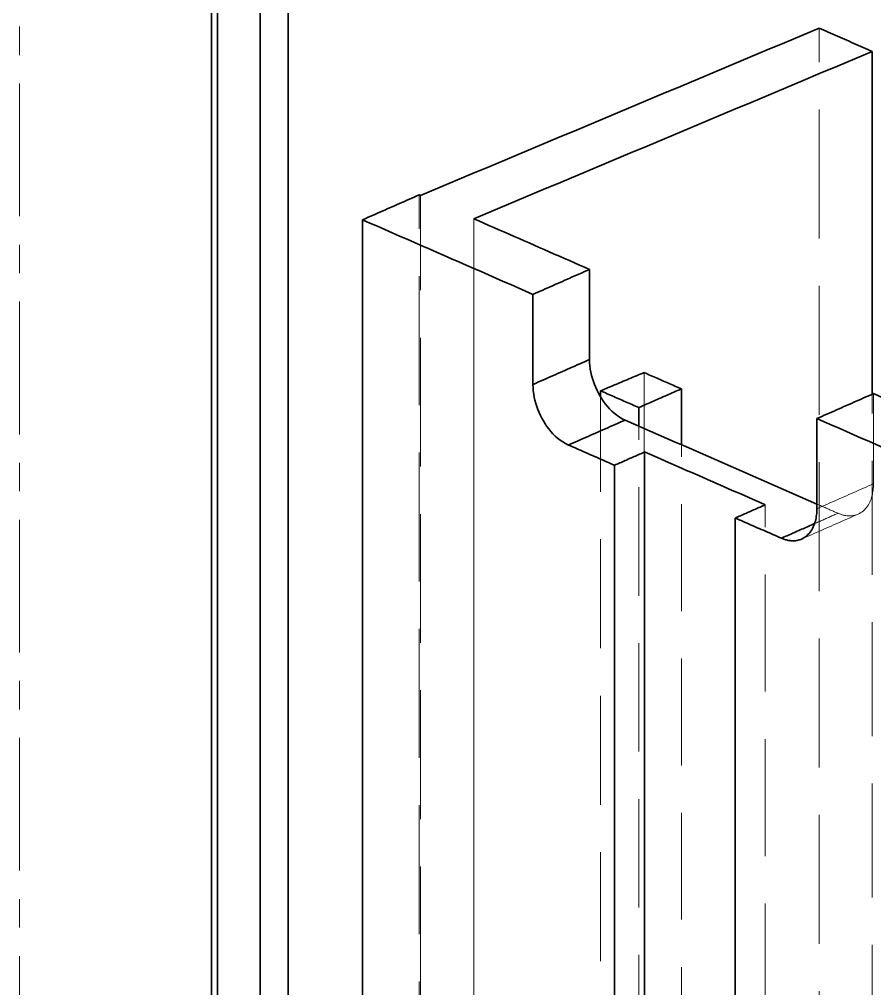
# Model space of a CAD drawing. Header units: millimetres. Extents: x 10 to 410, y 10 to 287.
# Drawn here: x 309 to 313.51, y 195.98 to 201.09 of the extents above; entities that cross this region are included whole.
import ezdxf

# ---------------------------------------------------------------- set-up
doc = ezdxf.new("R2010")
doc.units = ezdxf.units.MM
doc.linetypes.add('CENTER', pattern=[1.15, 0.7, -0.15, 0.15, -0.15])
doc.linetypes.add('DASHED', pattern=[0.75, 0.5, -0.25])
for name, color, linetype, lineweight in [('CENTER', 4, 'CENTER', 13), ('HIDDEN', 8, 'DASHED', 18), ('VISIBLE', 7, 'CONTINUOUS', 35)]:
    doc.layers.add(name, color=color, linetype=linetype, lineweight=lineweight)

msp = doc.modelspace()

# ---------------------------------------------------------------- linework, layer by layer
at = {"layer": 'CENTER'}
msp.add_line((309, 169), (309, 273), dxfattribs=at)
at = {"layer": 'HIDDEN'}
for points in [[(310.0472, 183.0661), (310.0472, 184.2021), (310.0472, 185.3381), (310.0472, 186.4742), (310.0472, 187.6102), (310.0472, 188.7462), (310.0472, 189.8823), (310.0472, 191.0183), (310.0472, 192.1543), (310.0472, 193.2903), (310.0472, 194.4264), (310.0472, 195.5624), (310.0472, 196.6984), (310.0472, 197.8345), (310.0472, 198.9705), (310.0472, 200.1065), (310.0472, 201.2426), (310.0472, 202.3786), (310.0472, 203.5146), (310.0472, 204.6507), (310.0472, 205.7867), (310.0472, 206.9227), (310.0472, 208.0588), (310.0472, 209.1948)], [(313.2177, 179.6635), (313.2177, 180.593), (313.2177, 181.5225), (313.2177, 182.452), (313.2177, 183.3814), (313.2177, 184.3109), (313.2177, 185.2404), (313.2177, 186.1699), (313.2177, 187.0994), (313.2177, 188.0288), (313.2177, 188.9583), (313.2177, 189.8878), (313.2177, 190.8173), (313.2177, 191.7468), (313.2177, 192.6763), (313.2177, 193.6057), (313.2177, 194.5352), (313.2177, 195.4647), (313.2177, 196.3942), (313.2177, 197.3237), (313.2177, 198.2531), (313.2177, 199.1826), (313.2177, 200.1121), (313.2177, 201.0416)], [(311.1087, 178.7847), (311.1087, 179.7142), (311.1087, 180.6436), (311.1087, 181.5731), (311.1087, 182.5026), (311.1087, 183.4321), (311.1087, 184.3616), (311.1087, 185.291), (311.1087, 186.2205), (311.1087, 187.15), (311.1087, 188.0795), (311.1087, 189.009), (311.1087, 189.9385), (311.1087, 190.8679), (311.1087, 191.7974), (311.1087, 192.7269), (311.1087, 193.6564), (311.1087, 194.5859), (311.1087, 195.5153), (311.1087, 196.4448), (311.1087, 197.3743), (311.1087, 198.3038), (311.1087, 199.2333), (311.1087, 200.1628)], [(311.1158, 200.1596), (311.1158, 199.2302), (311.1158, 198.3007), (311.1158, 197.3712), (311.1158, 196.4417), (311.1158, 195.5122), (311.1158, 194.5827), (311.1158, 193.6533), (311.1158, 192.7238), (311.1158, 191.7943), (311.1158, 190.8648), (311.1158, 189.9353), (311.1158, 189.0059), (311.1158, 188.0764), (311.1158, 187.1469), (311.1158, 186.2174), (311.1158, 185.2879), (311.1158, 184.3584), (311.1158, 183.429), (311.1158, 182.4995), (311.1158, 181.57), (311.1158, 180.6405), (311.1158, 179.711), (311.1158, 178.7816)], [(311.3966, 195.0796), (311.3966, 195.2951), (311.3966, 195.5106), (311.3966, 195.7262), (311.3966, 195.9417), (311.3966, 196.1572), (311.3966, 196.3728), (311.3966, 196.5883), (311.3966, 196.8038), (311.3966, 197.0194), (311.3966, 197.2349), (311.3966, 197.4504), (311.3966, 197.666), (311.3966, 197.8815), (311.3966, 198.097), (311.3966, 198.3126), (311.3966, 198.5281), (311.3966, 198.7436), (311.3966, 198.9592), (311.3966, 199.1747), (311.3966, 199.3902), (311.3966, 199.6058), (311.3966, 199.8213), (311.3966, 200.0368)], [(312.2947, 199.226), (312.2947, 198.3998), (312.2947, 197.5736), (312.2947, 196.7474), (312.2947, 195.9212), (312.2947, 195.095), (312.2947, 194.2687), (312.2947, 193.4425), (312.2947, 192.6163), (312.2947, 191.7901), (312.2947, 190.9639), (312.2947, 190.1377), (312.2947, 189.3115), (312.2947, 188.4853), (312.2947, 187.6591), (312.2947, 186.8329), (312.2947, 186.0067), (312.2947, 185.1805), (312.2947, 184.3543), (312.2947, 183.5281), (312.2947, 182.7019), (312.2947, 181.8757), (312.2947, 181.0495), (312.2947, 180.2233)], [(312.0654, 199.0971), (312.0654, 198.2723), (312.0654, 197.4476), (312.0654, 196.6228), (312.0654, 195.798), (312.0654, 194.9732), (312.0654, 194.1484), (312.0654, 193.3236), (312.0654, 192.4988), (312.0654, 191.6741), (312.0654, 190.8493), (312.0654, 190.0245), (312.0654, 189.1997), (312.0654, 188.3749), (312.0654, 187.5501), (312.0654, 186.7253), (312.0654, 185.9005), (312.0654, 185.0758), (312.0654, 184.251), (312.0654, 183.4262), (312.0654, 182.6014), (312.0654, 181.7766), (312.0654, 180.9518), (312.0654, 180.127)], [(313.4985, 179.5407), (313.4985, 180.3916), (313.4985, 181.2426), (313.4985, 182.0935), (313.4985, 182.9444), (313.4985, 183.7953), (313.4985, 184.6462), (313.4985, 185.4972), (313.4985, 186.3481), (313.4985, 187.199), (313.4985, 188.0499), (313.4985, 188.9009), (313.4985, 189.7518), (313.4985, 190.6027), (313.4985, 191.4536), (313.4985, 192.3046), (313.4985, 193.1555), (313.4985, 194.0064), (313.4985, 194.8573), (313.4985, 195.7083), (313.4985, 196.5592), (313.4985, 197.4101), (313.4985, 198.261), (313.4985, 199.112)], [(313.5048, 199.1147), (313.5048, 199.0941), (313.5048, 199.0734), (313.5048, 199.0528), (313.5048, 199.0321), (313.5048, 199.0115), (313.5048, 198.9908), (313.5048, 198.9701), (313.5048, 198.9495), (313.5048, 198.9288), (313.5048, 198.9082), (313.5048, 198.8875), (313.5048, 198.8669), (313.5048, 198.8462), (313.5048, 198.8256), (313.5048, 198.8049), (313.5048, 198.7842), (313.5048, 198.7636), (313.5048, 198.7429), (313.5048, 198.7223), (313.5048, 198.7016), (313.5048, 198.681), (313.5048, 198.6603), (313.5048, 198.6397)], [(312.2673, 180.0387), (312.2673, 180.8607), (312.2673, 181.6826), (312.2673, 182.5046), (312.2673, 183.3265), (312.2673, 184.1484), (312.2673, 184.9704), (312.2673, 185.7923), (312.2673, 186.6143), (312.2673, 187.4362), (312.2673, 188.2581), (312.2673, 189.0801), (312.2673, 189.902), (312.2673, 190.724), (312.2673, 191.5459), (312.2673, 192.3679), (312.2673, 193.1898), (312.2673, 194.0117), (312.2673, 194.8337), (312.2673, 195.6556), (312.2673, 196.4776), (312.2673, 197.2995), (312.2673, 198.1214), (312.2673, 198.9434)], [(312.4913, 180.1373), (312.4913, 180.9507), (312.4913, 181.7641), (312.4913, 182.5775), (312.4913, 183.3909), (312.4913, 184.2043), (312.4913, 185.0177), (312.4913, 185.8311), (312.4913, 186.6445), (312.4913, 187.4579), (312.4913, 188.2713), (312.4913, 189.0847), (312.4913, 189.8981), (312.4913, 190.7115), (312.4913, 191.5249), (312.4913, 192.3383), (312.4913, 193.1516), (312.4913, 193.965), (312.4913, 194.7784), (312.4913, 195.5918), (312.4913, 196.4052), (312.4913, 197.2186), (312.4913, 198.032), (312.4913, 198.8454)], [(313.5048, 198.6397), (313.4918, 198.6339), (313.4789, 198.6282), (313.4659, 198.6225), (313.4529, 198.6168), (313.4399, 198.6111), (313.4269, 198.6054), (313.4139, 198.5997), (313.401, 198.594), (313.388, 198.5882), (313.375, 198.5825), (313.362, 198.5768), (313.349, 198.5711), (313.336, 198.5654), (313.3231, 198.5597), (313.3101, 198.554), (313.2971, 198.5483), (313.2841, 198.5425), (313.2711, 198.5368), (313.2581, 198.5311), (313.2452, 198.5254), (313.2322, 198.5197), (313.2192, 198.514), (313.2062, 198.5083)], [(313.4241, 198.4796), (313.4315, 198.4832), (313.4386, 198.4874), (313.4454, 198.4921), (313.4518, 198.4972), (313.4578, 198.5028), (313.4635, 198.5089), (313.4687, 198.5152), (313.4735, 198.5219), (313.478, 198.5288), (313.482, 198.536), (313.4857, 198.5434), (313.489, 198.551), (313.4919, 198.5587), (313.4945, 198.5665), (313.4968, 198.5744), (313.4988, 198.5824), (313.5004, 198.5905), (313.5018, 198.5986), (313.5029, 198.6068), (313.5038, 198.615), (313.5044, 198.6232), (313.5047, 198.6314), (313.5048, 198.6397)], [(312.9343, 178.576), (312.9343, 179.4435), (312.9343, 180.311), (312.9343, 181.1785), (312.9343, 182.046), (312.9343, 182.9136), (312.9343, 183.7811), (312.9343, 184.6486), (312.9343, 185.5161), (312.9343, 186.3836), (312.9343, 187.2511), (312.9343, 188.1187), (312.9343, 188.9862), (312.9343, 189.8537), (312.9343, 190.7212), (312.9343, 191.5887), (312.9343, 192.4562), (312.9343, 193.3238), (312.9343, 194.1913), (312.9343, 195.0588), (312.9343, 195.9263), (312.9343, 196.7938), (312.9343, 197.6613), (312.9343, 198.5288)], [(313.3176, 198.484), (313.3128, 198.4861), (313.3079, 198.4882), (313.3031, 198.4904), (313.2982, 198.4925), (313.2934, 198.4946), (313.2886, 198.4967), (313.2837, 198.4988), (313.2789, 198.501), (313.274, 198.5031), (313.2692, 198.5052), (313.2643, 198.5073), (313.2595, 198.5094), (313.2547, 198.5115), (313.2498, 198.5137), (313.245, 198.5158), (313.2401, 198.5179), (313.2353, 198.52), (313.2304, 198.5221), (313.2256, 198.5243), (313.2207, 198.5264), (313.2159, 198.5285), (313.2111, 198.5306), (313.2062, 198.5327)], [(313.4241, 198.4796), (313.4111, 198.4739), (313.3981, 198.4682), (313.3851, 198.4625), (313.3722, 198.4567), (313.3592, 198.451), (313.3462, 198.4453), (313.3332, 198.4396), (313.3202, 198.4339), (313.3072, 198.4282), (313.2943, 198.4225), (313.2813, 198.4168), (313.2683, 198.411), (313.2553, 198.4053), (313.2423, 198.3996), (313.2294, 198.3939), (313.2164, 198.3882), (313.2034, 198.3825), (313.1904, 198.3768), (313.1774, 198.371), (313.1644, 198.3653), (313.1515, 198.3596), (313.1385, 198.3539), (313.1255, 198.3482)], [(313.3176, 198.484), (313.3123, 198.4816), (313.3069, 198.4793), (313.3015, 198.4769), (313.2962, 198.4746), (313.2908, 198.4722), (313.2854, 198.4698), (313.28, 198.4675), (313.2747, 198.4651), (313.2693, 198.4627), (313.2639, 198.4604), (313.2586, 198.458), (313.2532, 198.4557), (313.2478, 198.4533), (313.2425, 198.4509), (313.2371, 198.4486), (313.2317, 198.4462), (313.2264, 198.4438), (313.221, 198.4415), (313.2156, 198.4391), (313.2103, 198.4368), (313.2049, 198.4344), (313.1995, 198.432), (313.1942, 198.4297)], [(313.3176, 198.484), (313.322, 198.4821), (313.3265, 198.4804), (313.3309, 198.4788), (313.3355, 198.4773), (313.34, 198.4759), (313.3446, 198.4747), (313.3493, 198.4736), (313.354, 198.4726), (313.3587, 198.4718), (313.3634, 198.4712), (313.3681, 198.4707), (313.3729, 198.4704), (313.3777, 198.4703), (313.3824, 198.4703), (313.3872, 198.4706), (313.392, 198.471), (313.3967, 198.4716), (313.4014, 198.4725), (313.406, 198.4735), (313.4106, 198.4747), (313.4152, 198.4761), (313.4197, 198.4778), (313.4241, 198.4796)]]:
    msp.add_lwpolyline(points, dxfattribs=at)
at = {"layer": 'VISIBLE'}
for points in [[(310.0141, 183.0323), (310.0141, 184.1475), (310.0141, 185.2627), (310.0141, 186.3778), (310.0141, 187.493), (310.0141, 188.6082), (310.0141, 189.7234), (310.0141, 190.8385), (310.0141, 191.9537), (310.0141, 193.0689), (310.0141, 194.1841), (310.0141, 195.2992), (310.0141, 196.4144), (310.0141, 197.5296), (310.0141, 198.6448), (310.0141, 199.7599), (310.0141, 200.8751), (310.0141, 201.9903), (310.0141, 203.1054), (310.0141, 204.2206), (310.0141, 205.3358), (310.0141, 206.451), (310.0141, 207.5661), (310.0141, 208.6813)], [(310.0452, 191.4692), (310.0452, 191.972), (310.0452, 192.4748), (310.0452, 192.9776), (310.0452, 193.4804), (310.0452, 193.9833), (310.0452, 194.4861), (310.0452, 194.9889), (310.0452, 195.4917), (310.0452, 195.9945), (310.0452, 196.4973), (310.0452, 197.0001), (310.0452, 197.5029), (310.0452, 198.0057), (310.0452, 198.5085), (310.0452, 199.0113), (310.0452, 199.5142), (310.0452, 200.017), (310.0452, 200.5198), (310.0452, 201.0226), (310.0452, 201.5254), (310.0452, 202.0282), (310.0452, 202.531), (310.0452, 203.0338)], [(310.4169, 191.4382), (310.4169, 191.935), (310.4169, 192.4319), (310.4169, 192.9288), (310.4169, 193.4257), (310.4169, 193.9225), (310.4169, 194.4194), (310.4169, 194.9163), (310.4169, 195.4132), (310.4169, 195.91), (310.4169, 196.4069), (310.4169, 196.9038), (310.4169, 197.4007), (310.4169, 197.8975), (310.4169, 198.3944), (310.4169, 198.8913), (310.4169, 199.3882), (310.4169, 199.885), (310.4169, 200.3819), (310.4169, 200.8788), (310.4169, 201.3757), (310.4169, 201.8725), (310.4169, 202.3694), (310.4169, 202.8663)], [(310.2699, 191.4811), (310.2699, 191.9744), (310.2699, 192.4676), (310.2699, 192.9608), (310.2699, 193.454), (310.2699, 193.9473), (310.2699, 194.4405), (310.2699, 194.9337), (310.2699, 195.4269), (310.2699, 195.9201), (310.2699, 196.4134), (310.2699, 196.9066), (310.2699, 197.3998), (310.2699, 197.893), (310.2699, 198.3863), (310.2699, 198.8795), (310.2699, 199.3727), (310.2699, 199.8659), (310.2699, 200.3592), (310.2699, 200.8524), (310.2699, 201.3456), (310.2699, 201.8388), (310.2699, 202.3321), (310.2699, 202.8253)], [(313.2177, 201.0416), (313.1264, 201.0032), (313.035, 200.9649), (312.9436, 200.9266), (312.8522, 200.8882), (312.7608, 200.8499), (312.6694, 200.8115), (312.578, 200.7732), (312.4866, 200.7348), (312.3953, 200.6965), (312.3039, 200.6581), (312.2125, 200.6198), (312.1211, 200.5814), (312.0297, 200.5431), (311.9383, 200.5047), (311.8469, 200.4664), (311.7555, 200.4281), (311.6642, 200.3897), (311.5728, 200.3514), (311.4814, 200.313), (311.39, 200.2747), (311.2986, 200.2363), (311.2072, 200.198), (311.1158, 200.1596)], [(313.4985, 200.9188), (313.4863, 200.9241), (313.4741, 200.9295), (313.4619, 200.9348), (313.4497, 200.9401), (313.4375, 200.9455), (313.4253, 200.9508), (313.4131, 200.9562), (313.4009, 200.9615), (313.3887, 200.9668), (313.3765, 200.9722), (313.3642, 200.9775), (313.352, 200.9829), (313.3398, 200.9882), (313.3276, 200.9935), (313.3154, 200.9989), (313.3032, 201.0042), (313.291, 201.0095), (313.2788, 201.0149), (313.2666, 201.0202), (313.2544, 201.0256), (313.2422, 201.0309), (313.2299, 201.0362), (313.2177, 201.0416)], [(311.3966, 200.0368), (311.488, 200.0752), (311.5794, 200.1135), (311.6708, 200.1519), (311.7622, 200.1902), (311.8536, 200.2285), (311.945, 200.2669), (312.0363, 200.3052), (312.1277, 200.3436), (312.2191, 200.3819), (312.3105, 200.4203), (312.4019, 200.4586), (312.4933, 200.497), (312.5847, 200.5353), (312.6761, 200.5737), (312.7674, 200.612), (312.8588, 200.6504), (312.9502, 200.6887), (313.0416, 200.727), (313.133, 200.7654), (313.2244, 200.8037), (313.3158, 200.8421), (313.4071, 200.8804), (313.4985, 200.9188)], [(313.4985, 199.112), (313.4985, 199.1905), (313.4985, 199.2691), (313.4985, 199.3476), (313.4985, 199.4262), (313.4985, 199.5047), (313.4985, 199.5833), (313.4985, 199.6619), (313.4985, 199.7404), (313.4985, 199.819), (313.4985, 199.8975), (313.4985, 199.9761), (313.4985, 200.0546), (313.4985, 200.1332), (313.4985, 200.2118), (313.4985, 200.2903), (313.4985, 200.3689), (313.4985, 200.4474), (313.4985, 200.526), (313.4985, 200.6045), (313.4985, 200.6831), (313.4985, 200.7617), (313.4985, 200.8402), (313.4985, 200.9188)], [(310.8101, 200.0313), (310.8231, 200.0371), (310.8361, 200.0428), (310.8491, 200.0485), (310.862, 200.0542), (310.875, 200.0599), (310.888, 200.0656), (310.901, 200.0713), (310.914, 200.0771), (310.927, 200.0828), (310.9399, 200.0885), (310.9529, 200.0942), (310.9659, 200.0999), (310.9789, 200.1056), (310.9919, 200.1113), (311.0048, 200.117), (311.0178, 200.1228), (311.0308, 200.1285), (311.0438, 200.1342), (311.0568, 200.1399), (311.0698, 200.1456), (311.0827, 200.1513), (311.0957, 200.157), (311.1087, 200.1628)], [(311.1087, 200.1628), (311.109, 200.1626), (311.1093, 200.1625), (311.1096, 200.1623), (311.1099, 200.1622), (311.1103, 200.1621), (311.1106, 200.1619), (311.1109, 200.1618), (311.1112, 200.1617), (311.1115, 200.1615), (311.1118, 200.1614), (311.1121, 200.1613), (311.1124, 200.1611), (311.1127, 200.161), (311.1131, 200.1609), (311.1134, 200.1607), (311.1137, 200.1606), (311.114, 200.1604), (311.1143, 200.1603), (311.1146, 200.1602), (311.1149, 200.16), (311.1152, 200.1599), (311.1155, 200.1598), (311.1158, 200.1596)], [(310.8101, 178.6533), (310.8101, 179.5828), (310.8101, 180.5122), (310.8101, 181.4417), (310.8101, 182.3712), (310.8101, 183.3007), (310.8101, 184.2302), (310.8101, 185.1596), (310.8101, 186.0891), (310.8101, 187.0186), (310.8101, 187.9481), (310.8101, 188.8776), (310.8101, 189.8071), (310.8101, 190.7365), (310.8101, 191.666), (310.8101, 192.5955), (310.8101, 193.525), (310.8101, 194.4545), (310.8101, 195.3839), (310.8101, 196.3134), (310.8101, 197.2429), (310.8101, 198.1724), (310.8101, 199.1019), (310.8101, 200.0313)], [(311.7087, 199.6383), (311.6696, 199.6554), (311.6305, 199.6725), (311.5914, 199.6896), (311.5524, 199.7067), (311.5133, 199.7238), (311.4742, 199.7409), (311.4352, 199.758), (311.3961, 199.775), (311.357, 199.7921), (311.318, 199.8092), (311.2789, 199.8263), (311.2398, 199.8434), (311.2008, 199.8605), (311.1617, 199.8776), (311.1226, 199.8946), (311.0836, 199.9117), (311.0445, 199.9288), (311.0054, 199.9459), (310.9664, 199.963), (310.9273, 199.9801), (310.8882, 199.9972), (310.8492, 200.0143), (310.8101, 200.0313)], [(311.3966, 200.0368), (311.4232, 200.0252), (311.4497, 200.0136), (311.4763, 200.002), (311.5028, 199.9904), (311.5294, 199.9788), (311.5559, 199.9671), (311.5825, 199.9555), (311.609, 199.9439), (311.6356, 199.9323), (311.6621, 199.9207), (311.6887, 199.9091), (311.7152, 199.8975), (311.7418, 199.8859), (311.7683, 199.8743), (311.7949, 199.8626), (311.8214, 199.851), (311.848, 199.8394), (311.8745, 199.8278), (311.9011, 199.8162), (311.9276, 199.8046), (311.9542, 199.793), (311.9807, 199.7814), (312.0073, 199.7697)], [(311.7087, 199.6383), (311.7216, 199.6441), (311.7346, 199.6498), (311.7476, 199.6555), (311.7606, 199.6612), (311.7736, 199.6669), (311.7865, 199.6726), (311.7995, 199.6783), (311.8125, 199.684), (311.8255, 199.6898), (311.8385, 199.6955), (311.8515, 199.7012), (311.8644, 199.7069), (311.8774, 199.7126), (311.8904, 199.7183), (311.9034, 199.724), (311.9164, 199.7298), (311.9294, 199.7355), (311.9423, 199.7412), (311.9553, 199.7469), (311.9683, 199.7526), (311.9813, 199.7583), (311.9943, 199.764), (312.0073, 199.7697)], [(312.0073, 199.7697), (312.0073, 199.7491), (312.0073, 199.7284), (312.0073, 199.7078), (312.0073, 199.6871), (312.0073, 199.6665), (312.0073, 199.6458), (312.0073, 199.6252), (312.0073, 199.6045), (312.0073, 199.5838), (312.0073, 199.5632), (312.0073, 199.5425), (312.0073, 199.5219), (312.0073, 199.5012), (312.0073, 199.4806), (312.0073, 199.4599), (312.0073, 199.4393), (312.0073, 199.4186), (312.0073, 199.398), (312.0073, 199.3773), (312.0073, 199.3566), (312.0073, 199.336), (312.0073, 199.3153), (312.0073, 199.2947)], [(311.7087, 199.6383), (311.7087, 199.6177), (311.7087, 199.597), (311.7087, 199.5764), (311.7087, 199.5557), (311.7087, 199.5351), (311.7087, 199.5144), (311.7087, 199.4938), (311.7087, 199.4731), (311.7087, 199.4524), (311.7087, 199.4318), (311.7087, 199.4111), (311.7087, 199.3905), (311.7087, 199.3698), (311.7087, 199.3492), (311.7087, 199.3285), (311.7087, 199.3079), (311.7087, 199.2872), (311.7087, 199.2665), (311.7087, 199.2459), (311.7087, 199.2252), (311.7087, 199.2046), (311.7087, 199.1839), (311.7087, 199.1633)], [(312.0073, 199.2947), (311.9943, 199.289), (311.9813, 199.2832), (311.9683, 199.2775), (311.9553, 199.2718), (311.9423, 199.2661), (311.9294, 199.2604), (311.9164, 199.2547), (311.9034, 199.249), (311.8904, 199.2433), (311.8774, 199.2375), (311.8644, 199.2318), (311.8515, 199.2261), (311.8385, 199.2204), (311.8255, 199.2147), (311.8125, 199.209), (311.7995, 199.2033), (311.7865, 199.1976), (311.7736, 199.1918), (311.7606, 199.1861), (311.7476, 199.1804), (311.7346, 199.1747), (311.7216, 199.169), (311.7087, 199.1633)], [(312.0073, 199.2947), (312.0077, 199.2778), (312.0091, 199.261), (312.0112, 199.2442), (312.0142, 199.2276), (312.0179, 199.2111), (312.0223, 199.1948), (312.0274, 199.1787), (312.0332, 199.1628), (312.0396, 199.1472), (312.0466, 199.1318), (312.0542, 199.1167), (312.0625, 199.102), (312.0714, 199.0876), (312.0809, 199.0737), (312.091, 199.0601), (312.1017, 199.0471), (312.113, 199.0345), (312.125, 199.0226), (312.1376, 199.0114), (312.1508, 199.0009), (312.1647, 198.9913), (312.1793, 198.9827), (312.1944, 198.9753)], [(312.0654, 199.1298), (312.0754, 199.134), (312.0854, 199.1381), (312.0953, 199.1423), (312.1053, 199.1465), (312.1153, 199.1507), (312.1252, 199.1549), (312.1352, 199.1591), (312.1452, 199.1632), (312.1551, 199.1674), (312.1651, 199.1716), (312.1751, 199.1758), (312.1851, 199.18), (312.195, 199.1842), (312.205, 199.1883), (312.215, 199.1925), (312.2249, 199.1967), (312.2349, 199.2009), (312.2449, 199.2051), (312.2548, 199.2092), (312.2648, 199.2134), (312.2748, 199.2176), (312.2847, 199.2218), (312.2947, 199.226)], [(312.2947, 199.226), (312.3033, 199.2222), (312.3118, 199.2185), (312.3204, 199.2148), (312.3289, 199.211), (312.3374, 199.2073), (312.346, 199.2036), (312.3545, 199.1998), (312.3631, 199.1961), (312.3716, 199.1923), (312.3802, 199.1886), (312.3887, 199.1849), (312.3973, 199.1811), (312.4058, 199.1774), (312.4144, 199.1737), (312.4229, 199.1699), (312.4315, 199.1662), (312.44, 199.1624), (312.4485, 199.1587), (312.4571, 199.155), (312.4656, 199.1512), (312.4742, 199.1475), (312.4827, 199.1437), (312.4913, 199.14)], [(311.7087, 199.1633), (311.7091, 199.1464), (311.7105, 199.1295), (311.7126, 199.1128), (311.7156, 199.0962), (311.7193, 199.0797), (311.7237, 199.0634), (311.7288, 199.0473), (311.7346, 199.0314), (311.741, 199.0158), (311.748, 199.0004), (311.7556, 198.9853), (311.7639, 198.9706), (311.7728, 198.9562), (311.7823, 198.9423), (311.7924, 198.9287), (311.8031, 198.9156), (311.8144, 198.9031), (311.8264, 198.8912), (311.839, 198.88), (311.8522, 198.8695), (311.8661, 198.8599), (311.8807, 198.8513), (311.8958, 198.8439)], [(312.0654, 199.1298), (312.0654, 199.1284), (312.0654, 199.1269), (312.0654, 199.1255), (312.0654, 199.1241), (312.0654, 199.1227), (312.0654, 199.1213), (312.0654, 199.1198), (312.0654, 199.1184), (312.0654, 199.117), (312.0654, 199.1156), (312.0654, 199.1142), (312.0654, 199.1127), (312.0654, 199.1113), (312.0654, 199.1099), (312.0654, 199.1085), (312.0654, 199.1071), (312.0654, 199.1056), (312.0654, 199.1042), (312.0654, 199.1028), (312.0654, 199.1014), (312.0654, 199.1), (312.0654, 199.0986), (312.0654, 199.0971)], [(312.0654, 199.1298), (312.0742, 199.1259), (312.083, 199.1221), (312.0918, 199.1183), (312.1005, 199.1144), (312.1093, 199.1106), (312.1181, 199.1067), (312.1269, 199.1029), (312.1356, 199.0991), (312.1444, 199.0952), (312.1532, 199.0914), (312.162, 199.0875), (312.1708, 199.0837), (312.1795, 199.0799), (312.1883, 199.076), (312.1971, 199.0722), (312.2059, 199.0683), (312.2147, 199.0645), (312.2234, 199.0607), (312.2322, 199.0568), (312.241, 199.053), (312.2498, 199.0491), (312.2585, 199.0453), (312.2673, 199.0415)], [(312.2673, 199.0415), (312.2771, 199.0457), (312.2868, 199.05), (312.2965, 199.0543), (312.3063, 199.0586), (312.316, 199.0629), (312.3257, 199.0672), (312.3355, 199.0715), (312.3452, 199.0757), (312.355, 199.08), (312.3647, 199.0843), (312.3744, 199.0886), (312.3842, 199.0929), (312.3939, 199.0972), (312.4036, 199.1014), (312.4134, 199.1057), (312.4231, 199.11), (312.4329, 199.1143), (312.4426, 199.1186), (312.4523, 199.1229), (312.4621, 199.1272), (312.4718, 199.1314), (312.4815, 199.1357), (312.4913, 199.14)], [(312.4913, 198.8454), (312.4913, 198.8582), (312.4913, 198.8711), (312.4913, 198.8839), (312.4913, 198.8967), (312.4913, 198.9095), (312.4913, 198.9223), (312.4913, 198.9351), (312.4913, 198.9479), (312.4913, 198.9607), (312.4913, 198.9735), (312.4913, 198.9863), (312.4913, 198.9991), (312.4913, 199.0119), (312.4913, 199.0247), (312.4913, 199.0376), (312.4913, 199.0504), (312.4913, 199.0632), (312.4913, 199.076), (312.4913, 199.0888), (312.4913, 199.1016), (312.4913, 199.1144), (312.4913, 199.1272), (312.4913, 199.14)], [(313.5048, 199.1147), (313.4918, 199.109), (313.4789, 199.1033), (313.4659, 199.0976), (313.4529, 199.0919), (313.4399, 199.0862), (313.4269, 199.0805), (313.4139, 199.0747), (313.401, 199.069), (313.388, 199.0633), (313.375, 199.0576), (313.362, 199.0519), (313.349, 199.0462), (313.336, 199.0405), (313.3231, 199.0347), (313.3101, 199.029), (313.2971, 199.0233), (313.2841, 199.0176), (313.2711, 199.0119), (313.2581, 199.0062), (313.2452, 199.0005), (313.2322, 198.9948), (313.2192, 198.989), (313.2062, 198.9833)], [(313.5048, 199.1147), (313.5314, 199.1031), (313.5579, 199.0915), (313.5845, 199.0799), (313.611, 199.0683), (313.6376, 199.0567), (313.6641, 199.0451), (313.6907, 199.0334), (313.7172, 199.0218), (313.7438, 199.0102), (313.7703, 198.9986), (313.7969, 198.987), (313.8234, 198.9754), (313.8499, 198.9638), (313.8765, 198.9522), (313.903, 198.9406), (313.9296, 198.9289), (313.9561, 198.9173), (313.9827, 198.9057), (314.0092, 198.8941), (314.0358, 198.8825), (314.0623, 198.8709), (314.0889, 198.8593), (314.1154, 198.8477)], [(312.2673, 198.9434), (312.2673, 198.9477), (312.2673, 198.9519), (312.2673, 198.9562), (312.2673, 198.9604), (312.2673, 198.9647), (312.2673, 198.969), (312.2673, 198.9732), (312.2673, 198.9775), (312.2673, 198.9818), (312.2673, 198.986), (312.2673, 198.9903), (312.2673, 198.9946), (312.2673, 198.9988), (312.2673, 199.0031), (312.2673, 199.0073), (312.2673, 199.0116), (312.2673, 199.0159), (312.2673, 199.0201), (312.2673, 199.0244), (312.2673, 199.0287), (312.2673, 199.0329), (312.2673, 199.0372), (312.2673, 199.0415)], [(314.1048, 198.5903), (314.0657, 198.6074), (314.0266, 198.6245), (313.9876, 198.6416), (313.9485, 198.6587), (313.9094, 198.6758), (313.8704, 198.6928), (313.8313, 198.7099), (313.7922, 198.727), (313.7532, 198.7441), (313.7141, 198.7612), (313.675, 198.7783), (313.636, 198.7954), (313.5969, 198.8125), (313.5578, 198.8295), (313.5188, 198.8466), (313.4797, 198.8637), (313.4406, 198.8808), (313.4016, 198.8979), (313.3625, 198.915), (313.3234, 198.9321), (313.2844, 198.9492), (313.2453, 198.9662), (313.2062, 198.9833)], [(313.2062, 198.9833), (313.2062, 198.9627), (313.2062, 198.942), (313.2062, 198.9214), (313.2062, 198.9007), (313.2062, 198.8801), (313.2062, 198.8594), (313.2062, 198.8387), (313.2062, 198.8181), (313.2062, 198.7974), (313.2062, 198.7768), (313.2062, 198.7561), (313.2062, 198.7355), (313.2062, 198.7148), (313.2062, 198.6942), (313.2062, 198.6735), (313.2062, 198.6528), (313.2062, 198.6322), (313.2062, 198.6115), (313.2062, 198.5909), (313.2062, 198.5702), (313.2062, 198.5496), (313.2062, 198.5289), (313.2062, 198.5083)], [(312.1944, 198.9753), (312.1815, 198.9696), (312.1685, 198.9638), (312.1555, 198.9581), (312.1425, 198.9524), (312.1295, 198.9467), (312.1166, 198.941), (312.1036, 198.9353), (312.0906, 198.9296), (312.0776, 198.9238), (312.0646, 198.9181), (312.0516, 198.9124), (312.0387, 198.9067), (312.0257, 198.901), (312.0127, 198.8953), (311.9997, 198.8896), (311.9867, 198.8839), (311.9737, 198.8781), (311.9608, 198.8724), (311.9478, 198.8667), (311.9348, 198.861), (311.9218, 198.8553), (311.9088, 198.8496), (311.8958, 198.8439)], [(313.2062, 198.5327), (313.1622, 198.552), (313.1182, 198.5712), (313.0742, 198.5905), (313.0303, 198.6097), (312.9863, 198.6289), (312.9423, 198.6482), (312.8983, 198.6674), (312.8543, 198.6867), (312.8103, 198.7059), (312.7663, 198.7251), (312.7223, 198.7444), (312.6783, 198.7636), (312.6343, 198.7829), (312.5904, 198.8021), (312.5464, 198.8213), (312.5024, 198.8406), (312.4584, 198.8598), (312.4144, 198.8791), (312.3704, 198.8983), (312.3264, 198.9175), (312.2824, 198.9368), (312.2384, 198.956), (312.1944, 198.9753)], [(312.1392, 198.7374), (312.1286, 198.742), (312.118, 198.7467), (312.1075, 198.7513), (312.0969, 198.7559), (312.0863, 198.7606), (312.0757, 198.7652), (312.0651, 198.7698), (312.0546, 198.7744), (312.044, 198.7791), (312.0334, 198.7837), (312.0228, 198.7883), (312.0122, 198.793), (312.0017, 198.7976), (311.9911, 198.8022), (311.9805, 198.8068), (311.9699, 198.8115), (311.9593, 198.8161), (311.9488, 198.8207), (311.9382, 198.8253), (311.9276, 198.83), (311.917, 198.8346), (311.9064, 198.8392), (311.8958, 198.8439)], [(312.1392, 198.7374), (312.1461, 198.7405), (312.153, 198.7435), (312.1599, 198.7465), (312.1668, 198.7496), (312.1737, 198.7526), (312.1806, 198.7556), (312.1875, 198.7587), (312.1944, 198.7617), (312.2013, 198.7647), (312.2082, 198.7678), (312.2151, 198.7708), (312.222, 198.7738), (312.2289, 198.7769), (312.2358, 198.7799), (312.2427, 198.7829), (312.2496, 198.786), (312.2565, 198.789), (312.2633, 198.7921), (312.2702, 198.7951), (312.2771, 198.7981), (312.284, 198.8012), (312.2909, 198.8042), (312.2978, 198.8072)], [(312.2978, 178.8544), (312.2978, 179.7219), (312.2978, 180.5894), (312.2978, 181.4569), (312.2978, 182.3244), (312.2978, 183.1919), (312.2978, 184.0595), (312.2978, 184.927), (312.2978, 185.7945), (312.2978, 186.662), (312.2978, 187.5295), (312.2978, 188.397), (312.2978, 189.2646), (312.2978, 190.1321), (312.2978, 190.9996), (312.2978, 191.8671), (312.2978, 192.7346), (312.2978, 193.6021), (312.2978, 194.4696), (312.2978, 195.3372), (312.2978, 196.2047), (312.2978, 197.0722), (312.2978, 197.9397), (312.2978, 198.8072)], [(312.9343, 198.5288), (312.9066, 198.541), (312.879, 198.5531), (312.8513, 198.5652), (312.8236, 198.5773), (312.7959, 198.5894), (312.7683, 198.6015), (312.7406, 198.6136), (312.7129, 198.6257), (312.6852, 198.6378), (312.6576, 198.6499), (312.6299, 198.662), (312.6022, 198.6741), (312.5746, 198.6862), (312.5469, 198.6983), (312.5192, 198.7104), (312.4915, 198.7225), (312.4639, 198.7346), (312.4362, 198.7467), (312.4085, 198.7588), (312.3808, 198.7709), (312.3532, 198.783), (312.3255, 198.7951), (312.2978, 198.8072)], [(312.1392, 198.7374), (312.1392, 197.8699), (312.1392, 197.0024), (312.1392, 196.1349), (312.1392, 195.2674), (312.1392, 194.3998), (312.1392, 193.5323), (312.1392, 192.6648), (312.1392, 191.7973), (312.1392, 190.9298), (312.1392, 190.0623), (312.1392, 189.1947), (312.1392, 188.3272), (312.1392, 187.4597), (312.1392, 186.5922), (312.1392, 185.7247), (312.1392, 184.8572), (312.1392, 183.9896), (312.1392, 183.1221), (312.1392, 182.2546), (312.1392, 181.3871), (312.1392, 180.5196), (312.1392, 179.6521), (312.1392, 178.7846)], [(312.7757, 198.459), (312.7826, 198.4621), (312.7895, 198.4651), (312.7964, 198.4681), (312.8033, 198.4712), (312.8102, 198.4742), (312.8171, 198.4773), (312.8239, 198.4803), (312.8308, 198.4833), (312.8377, 198.4864), (312.8446, 198.4894), (312.8515, 198.4924), (312.8584, 198.4955), (312.8653, 198.4985), (312.8722, 198.5015), (312.8791, 198.5046), (312.886, 198.5076), (312.8929, 198.5106), (312.8998, 198.5137), (312.9067, 198.5167), (312.9136, 198.5197), (312.9205, 198.5228), (312.9274, 198.5258), (312.9343, 198.5288)], [(313.1255, 198.3482), (313.1329, 198.3518), (313.14, 198.356), (313.1468, 198.3606), (313.1532, 198.3658), (313.1592, 198.3714), (313.1649, 198.3774), (313.1701, 198.3838), (313.1749, 198.3905), (313.1794, 198.3974), (313.1834, 198.4046), (313.1871, 198.412), (313.1904, 198.4196), (313.1933, 198.4273), (313.1959, 198.4351), (313.1982, 198.443), (313.2002, 198.451), (313.2018, 198.4591), (313.2032, 198.4672), (313.2043, 198.4754), (313.2052, 198.4836), (313.2058, 198.4918), (313.2061, 198.5), (313.2062, 198.5083)], [(313.019, 198.3526), (313.0084, 198.3572), (312.9979, 198.3619), (312.9873, 198.3665), (312.9767, 198.3711), (312.9661, 198.3757), (312.9555, 198.3804), (312.945, 198.385), (312.9344, 198.3896), (312.9238, 198.3943), (312.9132, 198.3989), (312.9026, 198.4035), (312.8921, 198.4081), (312.8815, 198.4128), (312.8709, 198.4174), (312.8603, 198.422), (312.8497, 198.4266), (312.8392, 198.4313), (312.8286, 198.4359), (312.818, 198.4405), (312.8074, 198.4452), (312.7968, 198.4498), (312.7862, 198.4544), (312.7757, 198.459)], [(312.7757, 198.459), (312.7757, 197.5915), (312.7757, 196.724), (312.7757, 195.8565), (312.7757, 194.989), (312.7757, 194.1215), (312.7757, 193.2539), (312.7757, 192.3864), (312.7757, 191.5189), (312.7757, 190.6514), (312.7757, 189.7839), (312.7757, 188.9164), (312.7757, 188.0488), (312.7757, 187.1813), (312.7757, 186.3138), (312.7757, 185.4463), (312.7757, 184.5788), (312.7757, 183.7113), (312.7757, 182.8438), (312.7757, 181.9762), (312.7757, 181.1087), (312.7757, 180.2412), (312.7757, 179.3737), (312.7757, 178.5062)], [(313.1942, 198.4297), (313.1866, 198.4263), (313.1789, 198.423), (313.1713, 198.4196), (313.1637, 198.4163), (313.1561, 198.4129), (313.1485, 198.4096), (313.1409, 198.4062), (313.1332, 198.4029), (313.1256, 198.3995), (313.118, 198.3962), (313.1104, 198.3928), (313.1028, 198.3895), (313.0952, 198.3861), (313.0876, 198.3828), (313.0799, 198.3794), (313.0723, 198.3761), (313.0647, 198.3727), (313.0571, 198.3694), (313.0495, 198.366), (313.0419, 198.3627), (313.0343, 198.3593), (313.0266, 198.356), (313.019, 198.3526)], [(313.019, 198.3526), (313.0234, 198.3507), (313.0279, 198.349), (313.0323, 198.3474), (313.0369, 198.3459), (313.0414, 198.3445), (313.046, 198.3433), (313.0507, 198.3422), (313.0554, 198.3412), (313.0601, 198.3404), (313.0648, 198.3398), (313.0695, 198.3393), (313.0743, 198.339), (313.0791, 198.3389), (313.0838, 198.3389), (313.0886, 198.3392), (313.0934, 198.3396), (313.0981, 198.3402), (313.1028, 198.3411), (313.1074, 198.3421), (313.112, 198.3433), (313.1166, 198.3447), (313.1211, 198.3464), (313.1255, 198.3482)]]:
    msp.add_lwpolyline(points, dxfattribs=at)

doc.saveas('drawing.dxf')
